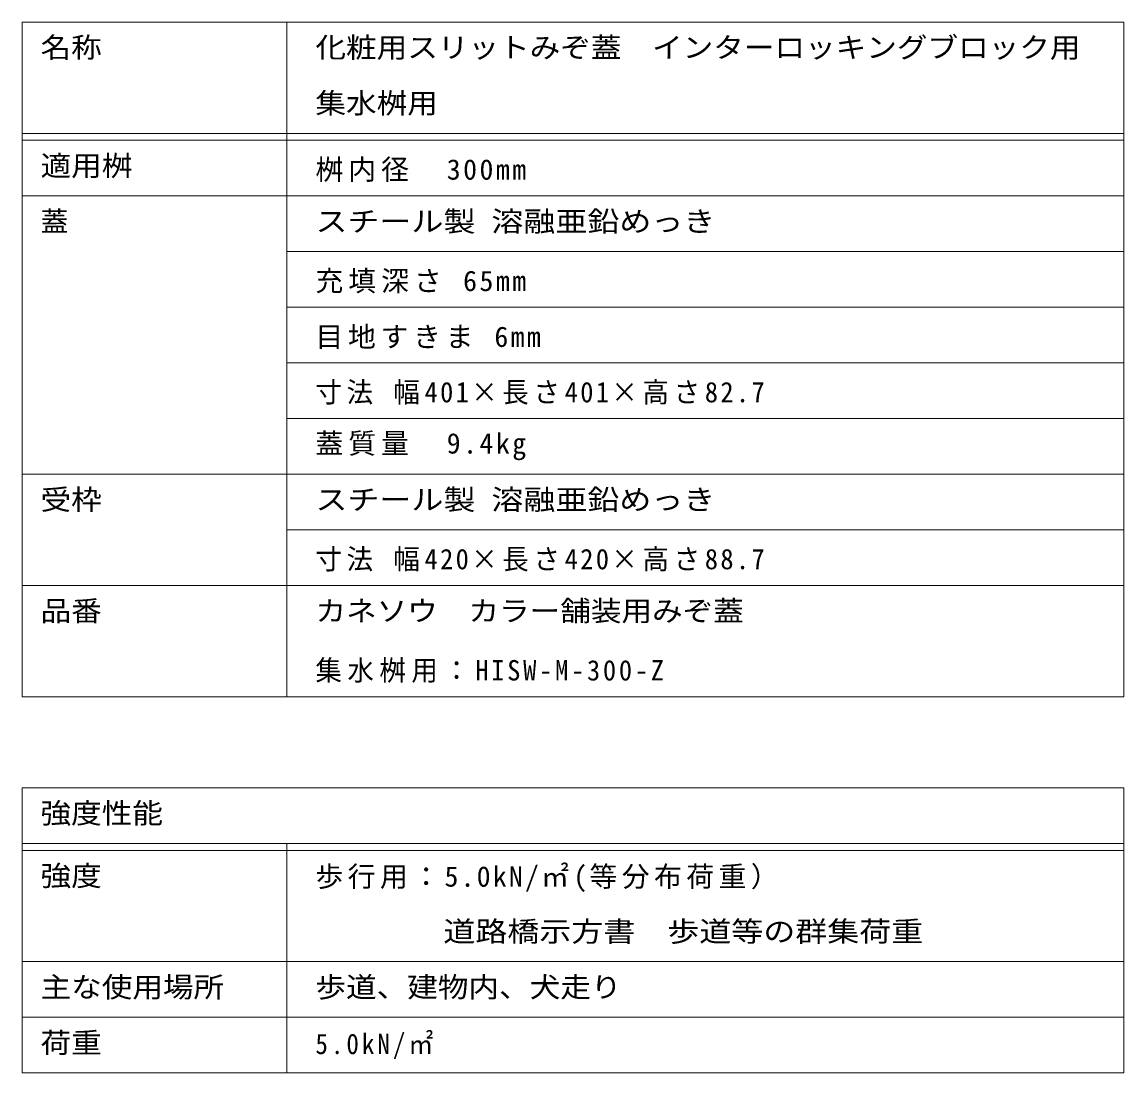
# Model space of a CAD drawing. Units: millimetres on the paper, enlarged 4 times. Extents: x -853 to 1089, y -778 to 767.
# Drawn here: x 456 to 1089, y 163 to 767 of the extents above; entities that cross this region are included whole.
import ezdxf
from ezdxf.enums import TextEntityAlignment as Align

# ---------------------------------------------------------------- set-up
doc = ezdxf.new("R2010")
doc.units = ezdxf.units.MM
doc.header["$LTSCALE"] = 4
doc.layers.add('F-5_F-5ﾚｲﾔ', color=2, linetype='Continuous', lineweight=9)
doc.layers.add('F-F_F-Fﾚｲﾔ', color=7, linetype='Continuous', lineweight=9)
doc.styles.add('ＭＳ ゴシック', font='')
doc.styles.get('ＭＳ ゴシック').set_extended_font_data('MS Gothic')

msp = doc.modelspace()

# ---------------------------------------------------------------- linework, layer by layer
at = {"layer": 'F-5_F-5ﾚｲﾔ', "color": 7}
msp.add_line((455.567, 226.898), (1089.28, 226.898), dxfattribs=at)
at = {"layer": 'F-F_F-Fﾚｲﾔ'}
for p, q in [((455.567, 767.219), (1089.28, 767.219)), ((455.567, 767.219), (455.567, 379.219)), ((607.763, 767.219), (607.763, 379.219)), ((1089.28, 767.219), (1089.28, 379.219)), ((455.567, 703.219), (1089.28, 703.219)), ((455.567, 699.219), (1089.28, 699.219)), ((455.567, 667.219), (1089.28, 667.219)), ((607.763, 635.219), (1089.28, 635.219)), ((607.763, 603.219), (1089.28, 603.219)), ((607.763, 571.219), (1089.28, 571.219)), ((607.763, 539.219), (1089.28, 539.219)), ((455.567, 507.219), (1089.28, 507.219)), ((607.763, 475.219), (1089.28, 475.219)), ((455.567, 443.219), (1089.28, 443.219)), ((455.567, 379.219), (1089.28, 379.219)), ((455.567, 326.898), (455.567, 162.898)), ((455.567, 326.898), (1089.28, 326.898)), ((1089.28, 326.898), (1089.28, 162.898)), ((455.567, 294.898), (1089.28, 294.898)), ((607.763, 294.898), (607.763, 162.898)), ((455.567, 290.898), (1089.28, 290.898)), ((455.567, 226.898), (1089.28, 226.898)), ((455.567, 194.898), (1089.28, 194.898)), ((455.567, 162.898), (1089.28, 162.898))]:
    msp.add_line(p, q, dxfattribs=at)

# ---------------------------------------------------------------- texts
at = {"layer": 'F-5_F-5ﾚｲﾔ', "style": 'ＭＳ ゴシック'}
for s, width, p in [('化粧用スリットみぞ蓋\u3000インターロッキングブロック用', 1.1, (624.297, 743.219)), ('集水桝用', 1.1, (624.297, 711.219)), ('スチール製 溶融亜鉛めっき', 1.15, (624.297, 643.219))]:
    msp.add_text(s, height=11.73, dxfattribs=dict(at, width=width)).set_placement(p, align=Align.BOTTOM_LEFT)
at = {"layer": 'F-5_F-5ﾚｲﾔ', "char_height": 11.73, "attachment_point": 7, "style": 'ＭＳ ゴシック'}
for s, insert in [('\\T1.18;桝内径\u3000300mm', (624.297, 675.219)), ('\\T1.18;充填深さ\\~65mm', (624.297, 611.219)), ('\\T1.17;目地すきま\\~6mm', (624.297, 579.219))]:
    msp.add_mtext(s, dxfattribs=dict(at, insert=insert))
at = {"layer": 'F-F_F-Fﾚｲﾔ', "color": 2, "style": 'ＭＳ ゴシック'}
for s, width, p in [('名称', 1.1, (466.214, 743.219)), ('適用桝', 1.1, (466.214, 675.219)), ('受枠', 1.1, (466.214, 483.219)), ('スチール製 溶融亜鉛めっき', 1.15, (624.297, 483.219)), ('品番', 1.1, (466.214, 419.219)), ('カネソウ\u3000カラー舗装用みぞ蓋', 1.1, (624.297, 419.219)), ('強度性能', 1.1, (466.214, 302.898)), ('強度', 1.1, (466.214, 266.898)), ('\u3000 \u3000 \u3000道路橋示方書\u3000歩道等の群集荷重', 1.15, (624.297, 234.898)), ('主な使用場所', 1.1, (466.214, 202.898)), ('歩道、建物内、犬走り', 1.1, (624.297, 202.898)), ('荷重', 1.1, (466.214, 170.898))]:
    msp.add_text(s, height=11.73, dxfattribs=dict(at, width=width)).set_placement(p, align=Align.BOTTOM_LEFT)
msp.add_text('蓋', height=11.73, dxfattribs=at).set_placement((466.214, 643.219), align=Align.BOTTOM_LEFT)
at = {"layer": 'F-F_F-Fﾚｲﾔ', "color": 2, "char_height": 11.73, "attachment_point": 7, "style": 'ＭＳ ゴシック'}
for s, insert in [('\\T1.18;\\W0.95;寸法\\~幅401×長さ401×高さ82.7', (624.297, 547.219)), ('\\T1.18;蓋質量\u30009.4kg', (624.297, 515.219)), ('\\T1.18;\\W0.95;寸法\\~幅420×長さ420×高さ88.7', (624.297, 451.219)), ('\\T1.21;\\W0.95;集水桝用：HISW-M-300-Z', (624.297, 387.219)), ('\\T1.16;歩行用：5.0kN/㎡(等分布荷重）', (624.297, 266.898)), ('\\T1.24;\\W0.9;5.0kN/㎡', (624.297, 170.898))]:
    msp.add_mtext(s, dxfattribs=dict(at, insert=insert))

doc.saveas('drawing.dxf')
